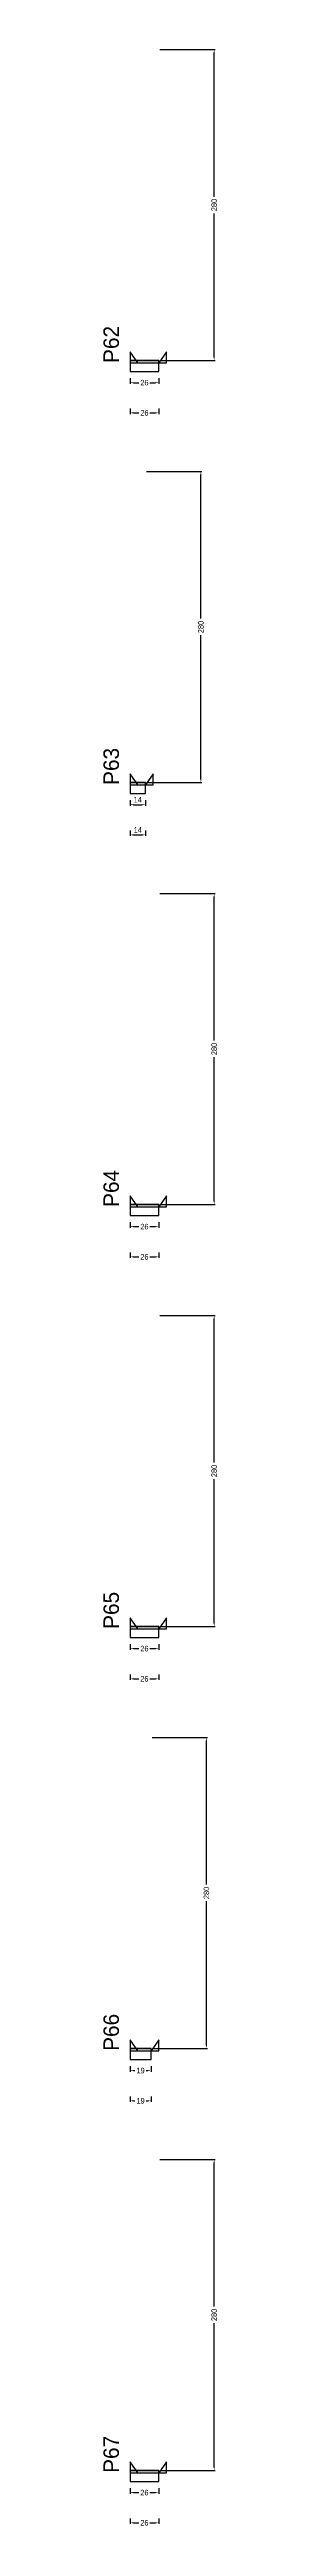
# Model space of a CAD drawing. Header units: centimetres. Extents: x -10500 to 4105, y -36866 to 295.
# Drawn here: x 3976 to 4079, y -25128 to -22898 of the extents above; entities that cross this region are included whole.
import ezdxf

# ---------------------------------------------------------------- set-up
doc = ezdxf.new("R2010")
doc.units = ezdxf.units.CM
for name, color, linetype in [('NOMENCLATURA', 7, 'Continuous'), ('SARR_2.2x10', 60, 'Continuous'), ('SARR_2.2x7', 40, 'Continuous')]:
    doc.layers.add(name, color=color, linetype=linetype)
doc.dimstyles.new('PAINEL-NOVA', dxfattribs={"dimtxt": 5, "dimasz": 3, "dimexe": 1, "dimexo": 1, "dimgap": 1, "dimtad": 1, "dimcen": 2.5, "dimazin": 3, "dimtfac": 1, "dimtmove": 0, "dimatfit": 3})

# ---------------------------------------------------------------- blocks, each defined once
blk = doc.blocks.new('_CLOSEDFILLED')
at = {"color": 0, "linetype": 'BYBLOCK'}
blk.add_solid([(-1, 0.16), (0, 0), (-1, -0.16)], dxfattribs=at)
blk = doc.blocks.new('*D1607')
for p, q in [((4000, -23193.8), (4000, -23198.8)), ((4026, -23193.8), (4026, -23198.8)), ((4003, -23197.8), (4008, -23197.8)), ((4018, -23197.8), (4023, -23197.8))]:
    blk.add_line(p, q)
at = {"layer": 'Defpoints'}
for p in [(4000, -23192.8), (4026, -23192.8), (4000, -23197.8)]:
    blk.add_point(p, dxfattribs=at)
at = {"layer": 'SARR_2.2x10', "xscale": 3, "yscale": 3, "rotation": 180}
blk.add_blockref('_CLOSEDFILLED', (4000, -23197.8), dxfattribs=at)
at = {"layer": 'SARR_2.2x10', "xscale": 3, "yscale": 3}
blk.add_blockref('_CLOSEDFILLED', (4026, -23197.8), dxfattribs=at)
at = {"layer": 'SARR_2.2x10', "insert": (4013, -23197.8), "char_height": 5, "attachment_point": 5}
blk.add_mtext('26', dxfattribs=at)
blk = doc.blocks.new('*D1608')
for p, q in [((4027, -22897.8), (4077, -22897.8)), ((4076, -23030.3), (4076, -22900.8)), ((4076, -23174.8), (4076, -23045.3)), ((4027, -23177.8), (4077, -23177.8))]:
    blk.add_line(p, q)
at = {"layer": 'Defpoints'}
for p in [(4026, -22897.8), (4026, -23177.8), (4076, -23177.8)]:
    blk.add_point(p, dxfattribs=at)
at = {"layer": 'SARR_2.2x10', "xscale": 3, "yscale": 3}
for p, rotation in [((4076, -22897.8), 90), ((4076, -23177.8), 270)]:
    blk.add_blockref('_CLOSEDFILLED', p, dxfattribs=dict(at, rotation=rotation))
at = {"layer": 'SARR_2.2x10', "insert": (4076, -23037.8), "char_height": 5, "attachment_point": 5, "rotation": 90}
blk.add_mtext('280', dxfattribs=at)
blk = doc.blocks.new('*D1609')
for p, q in [((4027, -22897.8), (4077, -22897.8)), ((4076, -23030.3), (4076, -22900.8)), ((4076, -23174.8), (4076, -23045.3)), ((4027, -23177.8), (4077, -23177.8))]:
    blk.add_line(p, q)
at = {"layer": 'Defpoints'}
for p in [(4026, -22897.8), (4026, -23177.8), (4076, -23177.8)]:
    blk.add_point(p, dxfattribs=at)
at = {"layer": 'SARR_2.2x10', "xscale": 3, "yscale": 3}
for p, rotation in [((4076, -22897.8), 90), ((4076, -23177.8), 270)]:
    blk.add_blockref('_CLOSEDFILLED', p, dxfattribs=dict(at, rotation=rotation))
at = {"layer": 'SARR_2.2x10', "insert": (4076, -23037.8), "char_height": 5, "attachment_point": 5, "rotation": 90}
blk.add_mtext('280', dxfattribs=at)
blk = doc.blocks.new('*D1610')
for p, q in [((4027, -22897.8), (4077, -22897.8)), ((4076, -23030.3), (4076, -22900.8)), ((4076, -23174.8), (4076, -23045.3)), ((4027, -23177.8), (4077, -23177.8))]:
    blk.add_line(p, q)
at = {"layer": 'Defpoints'}
for p in [(4026, -22897.8), (4026, -23177.8), (4076, -23177.8)]:
    blk.add_point(p, dxfattribs=at)
at = {"layer": 'SARR_2.2x10', "xscale": 3, "yscale": 3}
for p, rotation in [((4076, -22897.8), 90), ((4076, -23177.8), 270)]:
    blk.add_blockref('_CLOSEDFILLED', p, dxfattribs=dict(at, rotation=rotation))
at = {"layer": 'SARR_2.2x10', "insert": (4076, -23037.8), "char_height": 5, "attachment_point": 5, "rotation": 90}
blk.add_mtext('280', dxfattribs=at)
blk = doc.blocks.new('*D1611')
for p, q in [((4027, -22897.8), (4077, -22897.8)), ((4076, -23030.3), (4076, -22900.8)), ((4076, -23174.8), (4076, -23045.3)), ((4027, -23177.8), (4077, -23177.8))]:
    blk.add_line(p, q)
at = {"layer": 'Defpoints'}
for p in [(4026, -22897.8), (4026, -23177.8), (4076, -23177.8)]:
    blk.add_point(p, dxfattribs=at)
at = {"layer": 'SARR_2.2x10', "xscale": 3, "yscale": 3}
for p, rotation in [((4076, -22897.8), 90), ((4076, -23177.8), 270)]:
    blk.add_blockref('_CLOSEDFILLED', p, dxfattribs=dict(at, rotation=rotation))
at = {"layer": 'SARR_2.2x10', "insert": (4076, -23037.8), "char_height": 5, "attachment_point": 5, "rotation": 90}
blk.add_mtext('280', dxfattribs=at)
blk = doc.blocks.new('*D1612')
for p, q in [((4000, -23221), (4000, -23226)), ((4003, -23225), (4008, -23225)), ((4018, -23225), (4023, -23225)), ((4026, -23221), (4026, -23226))]:
    blk.add_line(p, q)
at = {"layer": 'Defpoints'}
for p in [(4000, -23220), (4000, -23225), (4026, -23220)]:
    blk.add_point(p, dxfattribs=at)
at = {"layer": 'SARR_2.2x10', "xscale": 3, "yscale": 3, "rotation": 180}
blk.add_blockref('_CLOSEDFILLED', (4000, -23225), dxfattribs=at)
at = {"layer": 'SARR_2.2x10', "xscale": 3, "yscale": 3}
blk.add_blockref('_CLOSEDFILLED', (4026, -23225), dxfattribs=at)
at = {"layer": 'SARR_2.2x10', "insert": (4013, -23225), "char_height": 5, "attachment_point": 5}
blk.add_mtext('26', dxfattribs=at)
blk = doc.blocks.new('GRA-E')
at = {"layer": 'SARR_2.2x7'}
blk.add_lwpolyline([(0, 0), (7, 0), (0, 10)], close=True, dxfattribs=at)
blk = doc.blocks.new('GRA-D')
at = {"layer": 'SARR_2.2x7'}
blk.add_lwpolyline([(0, 0), (7, 0), (7, 10)], close=True, dxfattribs=at)
blk = doc.blocks.new('*D1633')
for p, q in [((4000, -23573.8), (4000, -23578.8)), ((4014, -23573.8), (4014, -23578.8)), ((4003, -23577.8), (4011, -23577.8))]:
    blk.add_line(p, q)
at = {"layer": 'Defpoints'}
for p in [(4000, -23572.8), (4014, -23572.8), (4000, -23577.8)]:
    blk.add_point(p, dxfattribs=at)
at = {"layer": 'SARR_2.2x10', "xscale": 3, "yscale": 3, "rotation": 180}
blk.add_blockref('_CLOSEDFILLED', (4000, -23577.8), dxfattribs=at)
at = {"layer": 'SARR_2.2x10', "xscale": 3, "yscale": 3}
blk.add_blockref('_CLOSEDFILLED', (4014, -23577.8), dxfattribs=at)
at = {"layer": 'SARR_2.2x10', "insert": (4007, -23573.3), "char_height": 5, "attachment_point": 5}
blk.add_mtext('14', dxfattribs=at)
blk = doc.blocks.new('*D1634')
for p, q in [((4015, -23277.8), (4065, -23277.8)), ((4064, -23410.3), (4064, -23280.8)), ((4064, -23554.8), (4064, -23425.3)), ((4015, -23557.8), (4065, -23557.8))]:
    blk.add_line(p, q)
at = {"layer": 'Defpoints'}
for p in [(4014, -23277.8), (4014, -23557.8), (4064, -23557.8)]:
    blk.add_point(p, dxfattribs=at)
at = {"layer": 'SARR_2.2x10', "xscale": 3, "yscale": 3}
for p, rotation in [((4064, -23277.8), 90), ((4064, -23557.8), 270)]:
    blk.add_blockref('_CLOSEDFILLED', p, dxfattribs=dict(at, rotation=rotation))
at = {"layer": 'SARR_2.2x10', "insert": (4064, -23417.8), "char_height": 5, "attachment_point": 5, "rotation": 90}
blk.add_mtext('280', dxfattribs=at)
blk = doc.blocks.new('*D1635')
for p, q in [((4015, -23277.8), (4065, -23277.8)), ((4064, -23410.3), (4064, -23280.8)), ((4064, -23554.8), (4064, -23425.3)), ((4015, -23557.8), (4065, -23557.8))]:
    blk.add_line(p, q)
at = {"layer": 'Defpoints'}
for p in [(4014, -23277.8), (4014, -23557.8), (4064, -23557.8)]:
    blk.add_point(p, dxfattribs=at)
at = {"layer": 'SARR_2.2x10', "xscale": 3, "yscale": 3}
for p, rotation in [((4064, -23277.8), 90), ((4064, -23557.8), 270)]:
    blk.add_blockref('_CLOSEDFILLED', p, dxfattribs=dict(at, rotation=rotation))
at = {"layer": 'SARR_2.2x10', "insert": (4064, -23417.8), "char_height": 5, "attachment_point": 5, "rotation": 90}
blk.add_mtext('280', dxfattribs=at)
blk = doc.blocks.new('*D1636')
for p, q in [((4015, -23277.8), (4065, -23277.8)), ((4064, -23410.3), (4064, -23280.8)), ((4064, -23554.8), (4064, -23425.3)), ((4015, -23557.8), (4065, -23557.8))]:
    blk.add_line(p, q)
at = {"layer": 'Defpoints'}
for p in [(4014, -23277.8), (4014, -23557.8), (4064, -23557.8)]:
    blk.add_point(p, dxfattribs=at)
at = {"layer": 'SARR_2.2x10', "xscale": 3, "yscale": 3}
for p, rotation in [((4064, -23277.8), 90), ((4064, -23557.8), 270)]:
    blk.add_blockref('_CLOSEDFILLED', p, dxfattribs=dict(at, rotation=rotation))
at = {"layer": 'SARR_2.2x10', "insert": (4064, -23417.8), "char_height": 5, "attachment_point": 5, "rotation": 90}
blk.add_mtext('280', dxfattribs=at)
blk = doc.blocks.new('*D1637')
for p, q in [((4015, -23277.8), (4065, -23277.8)), ((4064, -23410.3), (4064, -23280.8)), ((4064, -23554.8), (4064, -23425.3)), ((4015, -23557.8), (4065, -23557.8))]:
    blk.add_line(p, q)
at = {"layer": 'Defpoints'}
for p in [(4014, -23277.8), (4014, -23557.8), (4064, -23557.8)]:
    blk.add_point(p, dxfattribs=at)
at = {"layer": 'SARR_2.2x10', "xscale": 3, "yscale": 3}
for p, rotation in [((4064, -23277.8), 90), ((4064, -23557.8), 270)]:
    blk.add_blockref('_CLOSEDFILLED', p, dxfattribs=dict(at, rotation=rotation))
at = {"layer": 'SARR_2.2x10', "insert": (4064, -23417.8), "char_height": 5, "attachment_point": 5, "rotation": 90}
blk.add_mtext('280', dxfattribs=at)
blk = doc.blocks.new('*D1638')
for p, q in [((4000, -23601), (4000, -23606)), ((4003, -23605), (4011, -23605)), ((4014, -23601), (4014, -23606))]:
    blk.add_line(p, q)
at = {"layer": 'Defpoints'}
for p in [(4000, -23600), (4000, -23605), (4014, -23600)]:
    blk.add_point(p, dxfattribs=at)
at = {"layer": 'SARR_2.2x10', "xscale": 3, "yscale": 3, "rotation": 180}
blk.add_blockref('_CLOSEDFILLED', (4000, -23605), dxfattribs=at)
at = {"layer": 'SARR_2.2x10', "xscale": 3, "yscale": 3}
blk.add_blockref('_CLOSEDFILLED', (4014, -23605), dxfattribs=at)
at = {"layer": 'SARR_2.2x10', "insert": (4007, -23600.5), "char_height": 5, "attachment_point": 5}
blk.add_mtext('14', dxfattribs=at)
blk = doc.blocks.new('*D1659')
for p, q in [((4000, -23953.8), (4000, -23958.8)), ((4026, -23953.8), (4026, -23958.8)), ((4003, -23957.8), (4008, -23957.8)), ((4018, -23957.8), (4023, -23957.8))]:
    blk.add_line(p, q)
at = {"layer": 'Defpoints'}
for p in [(4000, -23952.8), (4026, -23952.8), (4000, -23957.8)]:
    blk.add_point(p, dxfattribs=at)
at = {"layer": 'SARR_2.2x10', "xscale": 3, "yscale": 3, "rotation": 180}
blk.add_blockref('_CLOSEDFILLED', (4000, -23957.8), dxfattribs=at)
at = {"layer": 'SARR_2.2x10', "xscale": 3, "yscale": 3}
blk.add_blockref('_CLOSEDFILLED', (4026, -23957.8), dxfattribs=at)
at = {"layer": 'SARR_2.2x10', "insert": (4013, -23957.8), "char_height": 5, "attachment_point": 5}
blk.add_mtext('26', dxfattribs=at)
blk = doc.blocks.new('*D1660')
for p, q in [((4027, -23657.8), (4077, -23657.8)), ((4076, -23790.3), (4076, -23660.8)), ((4076, -23934.8), (4076, -23805.3)), ((4027, -23937.8), (4077, -23937.8))]:
    blk.add_line(p, q)
at = {"layer": 'Defpoints'}
for p in [(4026, -23657.8), (4026, -23937.8), (4076, -23937.8)]:
    blk.add_point(p, dxfattribs=at)
at = {"layer": 'SARR_2.2x10', "xscale": 3, "yscale": 3}
for p, rotation in [((4076, -23657.8), 90), ((4076, -23937.8), 270)]:
    blk.add_blockref('_CLOSEDFILLED', p, dxfattribs=dict(at, rotation=rotation))
at = {"layer": 'SARR_2.2x10', "insert": (4076, -23797.8), "char_height": 5, "attachment_point": 5, "rotation": 90}
blk.add_mtext('280', dxfattribs=at)
blk = doc.blocks.new('*D1661')
for p, q in [((4027, -23657.8), (4077, -23657.8)), ((4076, -23790.3), (4076, -23660.8)), ((4076, -23934.8), (4076, -23805.3)), ((4027, -23937.8), (4077, -23937.8))]:
    blk.add_line(p, q)
at = {"layer": 'Defpoints'}
for p in [(4026, -23657.8), (4026, -23937.8), (4076, -23937.8)]:
    blk.add_point(p, dxfattribs=at)
at = {"layer": 'SARR_2.2x10', "xscale": 3, "yscale": 3}
for p, rotation in [((4076, -23657.8), 90), ((4076, -23937.8), 270)]:
    blk.add_blockref('_CLOSEDFILLED', p, dxfattribs=dict(at, rotation=rotation))
at = {"layer": 'SARR_2.2x10', "insert": (4076, -23797.8), "char_height": 5, "attachment_point": 5, "rotation": 90}
blk.add_mtext('280', dxfattribs=at)
blk = doc.blocks.new('*D1662')
for p, q in [((4027, -23657.8), (4077, -23657.8)), ((4076, -23790.3), (4076, -23660.8)), ((4076, -23934.8), (4076, -23805.3)), ((4027, -23937.8), (4077, -23937.8))]:
    blk.add_line(p, q)
at = {"layer": 'Defpoints'}
for p in [(4026, -23657.8), (4026, -23937.8), (4076, -23937.8)]:
    blk.add_point(p, dxfattribs=at)
at = {"layer": 'SARR_2.2x10', "xscale": 3, "yscale": 3}
for p, rotation in [((4076, -23657.8), 90), ((4076, -23937.8), 270)]:
    blk.add_blockref('_CLOSEDFILLED', p, dxfattribs=dict(at, rotation=rotation))
at = {"layer": 'SARR_2.2x10', "insert": (4076, -23797.8), "char_height": 5, "attachment_point": 5, "rotation": 90}
blk.add_mtext('280', dxfattribs=at)
blk = doc.blocks.new('*D1663')
for p, q in [((4027, -23657.8), (4077, -23657.8)), ((4076, -23790.3), (4076, -23660.8)), ((4076, -23934.8), (4076, -23805.3)), ((4027, -23937.8), (4077, -23937.8))]:
    blk.add_line(p, q)
at = {"layer": 'Defpoints'}
for p in [(4026, -23657.8), (4026, -23937.8), (4076, -23937.8)]:
    blk.add_point(p, dxfattribs=at)
at = {"layer": 'SARR_2.2x10', "xscale": 3, "yscale": 3}
for p, rotation in [((4076, -23657.8), 90), ((4076, -23937.8), 270)]:
    blk.add_blockref('_CLOSEDFILLED', p, dxfattribs=dict(at, rotation=rotation))
at = {"layer": 'SARR_2.2x10', "insert": (4076, -23797.8), "char_height": 5, "attachment_point": 5, "rotation": 90}
blk.add_mtext('280', dxfattribs=at)
blk = doc.blocks.new('*D1664')
for p, q in [((4000, -23981), (4000, -23986)), ((4003, -23985), (4008, -23985)), ((4018, -23985), (4023, -23985)), ((4026, -23981), (4026, -23986))]:
    blk.add_line(p, q)
at = {"layer": 'Defpoints'}
for p in [(4000, -23980), (4000, -23985), (4026, -23980)]:
    blk.add_point(p, dxfattribs=at)
at = {"layer": 'SARR_2.2x10', "xscale": 3, "yscale": 3, "rotation": 180}
blk.add_blockref('_CLOSEDFILLED', (4000, -23985), dxfattribs=at)
at = {"layer": 'SARR_2.2x10', "xscale": 3, "yscale": 3}
blk.add_blockref('_CLOSEDFILLED', (4026, -23985), dxfattribs=at)
at = {"layer": 'SARR_2.2x10', "insert": (4013, -23985), "char_height": 5, "attachment_point": 5}
blk.add_mtext('26', dxfattribs=at)
blk = doc.blocks.new('*D1685')
for p, q in [((4000, -24333.8), (4000, -24338.8)), ((4026, -24333.8), (4026, -24338.8)), ((4003, -24337.8), (4008, -24337.8)), ((4018, -24337.8), (4023, -24337.8))]:
    blk.add_line(p, q)
at = {"layer": 'Defpoints'}
for p in [(4000, -24332.8), (4026, -24332.8), (4000, -24337.8)]:
    blk.add_point(p, dxfattribs=at)
at = {"layer": 'SARR_2.2x10', "xscale": 3, "yscale": 3, "rotation": 180}
blk.add_blockref('_CLOSEDFILLED', (4000, -24337.8), dxfattribs=at)
at = {"layer": 'SARR_2.2x10', "xscale": 3, "yscale": 3}
blk.add_blockref('_CLOSEDFILLED', (4026, -24337.8), dxfattribs=at)
at = {"layer": 'SARR_2.2x10', "insert": (4013, -24337.8), "char_height": 5, "attachment_point": 5}
blk.add_mtext('26', dxfattribs=at)
blk = doc.blocks.new('*D1686')
for p, q in [((4027, -24037.8), (4077, -24037.8)), ((4076, -24170.3), (4076, -24040.8)), ((4076, -24314.8), (4076, -24185.3)), ((4027, -24317.8), (4077, -24317.8))]:
    blk.add_line(p, q)
at = {"layer": 'Defpoints'}
for p in [(4026, -24037.8), (4026, -24317.8), (4076, -24317.8)]:
    blk.add_point(p, dxfattribs=at)
at = {"layer": 'SARR_2.2x10', "xscale": 3, "yscale": 3}
for p, rotation in [((4076, -24037.8), 90), ((4076, -24317.8), 270)]:
    blk.add_blockref('_CLOSEDFILLED', p, dxfattribs=dict(at, rotation=rotation))
at = {"layer": 'SARR_2.2x10', "insert": (4076, -24177.8), "char_height": 5, "attachment_point": 5, "rotation": 90}
blk.add_mtext('280', dxfattribs=at)
blk = doc.blocks.new('*D1687')
for p, q in [((4027, -24037.8), (4077, -24037.8)), ((4076, -24170.3), (4076, -24040.8)), ((4076, -24314.8), (4076, -24185.3)), ((4027, -24317.8), (4077, -24317.8))]:
    blk.add_line(p, q)
at = {"layer": 'Defpoints'}
for p in [(4026, -24037.8), (4026, -24317.8), (4076, -24317.8)]:
    blk.add_point(p, dxfattribs=at)
at = {"layer": 'SARR_2.2x10', "xscale": 3, "yscale": 3}
for p, rotation in [((4076, -24037.8), 90), ((4076, -24317.8), 270)]:
    blk.add_blockref('_CLOSEDFILLED', p, dxfattribs=dict(at, rotation=rotation))
at = {"layer": 'SARR_2.2x10', "insert": (4076, -24177.8), "char_height": 5, "attachment_point": 5, "rotation": 90}
blk.add_mtext('280', dxfattribs=at)
blk = doc.blocks.new('*D1688')
for p, q in [((4027, -24037.8), (4077, -24037.8)), ((4076, -24170.3), (4076, -24040.8)), ((4076, -24314.8), (4076, -24185.3)), ((4027, -24317.8), (4077, -24317.8))]:
    blk.add_line(p, q)
at = {"layer": 'Defpoints'}
for p in [(4026, -24037.8), (4026, -24317.8), (4076, -24317.8)]:
    blk.add_point(p, dxfattribs=at)
at = {"layer": 'SARR_2.2x10', "xscale": 3, "yscale": 3}
for p, rotation in [((4076, -24037.8), 90), ((4076, -24317.8), 270)]:
    blk.add_blockref('_CLOSEDFILLED', p, dxfattribs=dict(at, rotation=rotation))
at = {"layer": 'SARR_2.2x10', "insert": (4076, -24177.8), "char_height": 5, "attachment_point": 5, "rotation": 90}
blk.add_mtext('280', dxfattribs=at)
blk = doc.blocks.new('*D1689')
for p, q in [((4027, -24037.8), (4077, -24037.8)), ((4076, -24170.3), (4076, -24040.8)), ((4076, -24314.8), (4076, -24185.3)), ((4027, -24317.8), (4077, -24317.8))]:
    blk.add_line(p, q)
at = {"layer": 'Defpoints'}
for p in [(4026, -24037.8), (4026, -24317.8), (4076, -24317.8)]:
    blk.add_point(p, dxfattribs=at)
at = {"layer": 'SARR_2.2x10', "xscale": 3, "yscale": 3}
for p, rotation in [((4076, -24037.8), 90), ((4076, -24317.8), 270)]:
    blk.add_blockref('_CLOSEDFILLED', p, dxfattribs=dict(at, rotation=rotation))
at = {"layer": 'SARR_2.2x10', "insert": (4076, -24177.8), "char_height": 5, "attachment_point": 5, "rotation": 90}
blk.add_mtext('280', dxfattribs=at)
blk = doc.blocks.new('*D1690')
for p, q in [((4000, -24361), (4000, -24366)), ((4003, -24365), (4008, -24365)), ((4018, -24365), (4023, -24365)), ((4026, -24361), (4026, -24366))]:
    blk.add_line(p, q)
at = {"layer": 'Defpoints'}
for p in [(4000, -24360), (4000, -24365), (4026, -24360)]:
    blk.add_point(p, dxfattribs=at)
at = {"layer": 'SARR_2.2x10', "xscale": 3, "yscale": 3, "rotation": 180}
blk.add_blockref('_CLOSEDFILLED', (4000, -24365), dxfattribs=at)
at = {"layer": 'SARR_2.2x10', "xscale": 3, "yscale": 3}
blk.add_blockref('_CLOSEDFILLED', (4026, -24365), dxfattribs=at)
at = {"layer": 'SARR_2.2x10', "insert": (4013, -24365), "char_height": 5, "attachment_point": 5}
blk.add_mtext('26', dxfattribs=at)
blk = doc.blocks.new('*D1711')
for p, q in [((4000, -24713.8), (4000, -24718.8)), ((4003, -24717.8), (4004.5, -24717.8)), ((4014.5, -24717.8), (4016, -24717.8)), ((4019, -24713.8), (4019, -24718.8))]:
    blk.add_line(p, q)
at = {"layer": 'Defpoints'}
for p in [(4000, -24712.8), (4019, -24712.8), (4000, -24717.8)]:
    blk.add_point(p, dxfattribs=at)
at = {"layer": 'SARR_2.2x10', "xscale": 3, "yscale": 3, "rotation": 180}
blk.add_blockref('_CLOSEDFILLED', (4000, -24717.8), dxfattribs=at)
at = {"layer": 'SARR_2.2x10', "xscale": 3, "yscale": 3}
blk.add_blockref('_CLOSEDFILLED', (4019, -24717.8), dxfattribs=at)
at = {"layer": 'SARR_2.2x10', "insert": (4009.5, -24717.8), "char_height": 5, "attachment_point": 5}
blk.add_mtext('19', dxfattribs=at)
blk = doc.blocks.new('*D1712')
for p, q in [((4020, -24417.8), (4070, -24417.8)), ((4069, -24550.3), (4069, -24420.8)), ((4069, -24694.8), (4069, -24565.3)), ((4020, -24697.8), (4070, -24697.8))]:
    blk.add_line(p, q)
at = {"layer": 'Defpoints'}
for p in [(4019, -24417.8), (4019, -24697.8), (4069, -24697.8)]:
    blk.add_point(p, dxfattribs=at)
at = {"layer": 'SARR_2.2x10', "xscale": 3, "yscale": 3}
for p, rotation in [((4069, -24417.8), 90), ((4069, -24697.8), 270)]:
    blk.add_blockref('_CLOSEDFILLED', p, dxfattribs=dict(at, rotation=rotation))
at = {"layer": 'SARR_2.2x10', "insert": (4069, -24557.8), "char_height": 5, "attachment_point": 5, "rotation": 90}
blk.add_mtext('280', dxfattribs=at)
blk = doc.blocks.new('*D1713')
for p, q in [((4020, -24417.8), (4070, -24417.8)), ((4069, -24550.3), (4069, -24420.8)), ((4069, -24694.8), (4069, -24565.3)), ((4020, -24697.8), (4070, -24697.8))]:
    blk.add_line(p, q)
at = {"layer": 'Defpoints'}
for p in [(4019, -24417.8), (4019, -24697.8), (4069, -24697.8)]:
    blk.add_point(p, dxfattribs=at)
at = {"layer": 'SARR_2.2x10', "xscale": 3, "yscale": 3}
for p, rotation in [((4069, -24417.8), 90), ((4069, -24697.8), 270)]:
    blk.add_blockref('_CLOSEDFILLED', p, dxfattribs=dict(at, rotation=rotation))
at = {"layer": 'SARR_2.2x10', "insert": (4069, -24557.8), "char_height": 5, "attachment_point": 5, "rotation": 90}
blk.add_mtext('280', dxfattribs=at)
blk = doc.blocks.new('*D1714')
for p, q in [((4020, -24417.8), (4070, -24417.8)), ((4069, -24550.3), (4069, -24420.8)), ((4069, -24694.8), (4069, -24565.3)), ((4020, -24697.8), (4070, -24697.8))]:
    blk.add_line(p, q)
at = {"layer": 'Defpoints'}
for p in [(4019, -24417.8), (4019, -24697.8), (4069, -24697.8)]:
    blk.add_point(p, dxfattribs=at)
at = {"layer": 'SARR_2.2x10', "xscale": 3, "yscale": 3}
for p, rotation in [((4069, -24417.8), 90), ((4069, -24697.8), 270)]:
    blk.add_blockref('_CLOSEDFILLED', p, dxfattribs=dict(at, rotation=rotation))
at = {"layer": 'SARR_2.2x10', "insert": (4069, -24557.8), "char_height": 5, "attachment_point": 5, "rotation": 90}
blk.add_mtext('280', dxfattribs=at)
blk = doc.blocks.new('*D1715')
for p, q in [((4020, -24417.8), (4070, -24417.8)), ((4069, -24550.3), (4069, -24420.8)), ((4069, -24694.8), (4069, -24565.3)), ((4020, -24697.8), (4070, -24697.8))]:
    blk.add_line(p, q)
at = {"layer": 'Defpoints'}
for p in [(4019, -24417.8), (4019, -24697.8), (4069, -24697.8)]:
    blk.add_point(p, dxfattribs=at)
at = {"layer": 'SARR_2.2x10', "xscale": 3, "yscale": 3}
for p, rotation in [((4069, -24417.8), 90), ((4069, -24697.8), 270)]:
    blk.add_blockref('_CLOSEDFILLED', p, dxfattribs=dict(at, rotation=rotation))
at = {"layer": 'SARR_2.2x10', "insert": (4069, -24557.8), "char_height": 5, "attachment_point": 5, "rotation": 90}
blk.add_mtext('280', dxfattribs=at)
blk = doc.blocks.new('*D1716')
for p, q in [((4000, -24741), (4000, -24746)), ((4003, -24745), (4004.5, -24745)), ((4014.5, -24745), (4016, -24745)), ((4019, -24741), (4019, -24746))]:
    blk.add_line(p, q)
at = {"layer": 'Defpoints'}
for p in [(4000, -24740), (4000, -24745), (4019, -24740)]:
    blk.add_point(p, dxfattribs=at)
at = {"layer": 'SARR_2.2x10', "xscale": 3, "yscale": 3, "rotation": 180}
blk.add_blockref('_CLOSEDFILLED', (4000, -24745), dxfattribs=at)
at = {"layer": 'SARR_2.2x10', "xscale": 3, "yscale": 3}
blk.add_blockref('_CLOSEDFILLED', (4019, -24745), dxfattribs=at)
at = {"layer": 'SARR_2.2x10', "insert": (4009.5, -24745), "char_height": 5, "attachment_point": 5}
blk.add_mtext('19', dxfattribs=at)
blk = doc.blocks.new('*D1737')
for p, q in [((4000, -25093.8), (4000, -25098.8)), ((4003, -25097.8), (4008, -25097.8)), ((4018, -25097.8), (4023, -25097.8)), ((4026, -25093.8), (4026, -25098.8))]:
    blk.add_line(p, q)
at = {"layer": 'Defpoints'}
for p in [(4000, -25092.8), (4026, -25092.8), (4000, -25097.8)]:
    blk.add_point(p, dxfattribs=at)
at = {"layer": 'SARR_2.2x10', "xscale": 3, "yscale": 3, "rotation": 180}
blk.add_blockref('_CLOSEDFILLED', (4000, -25097.8), dxfattribs=at)
at = {"layer": 'SARR_2.2x10', "xscale": 3, "yscale": 3}
blk.add_blockref('_CLOSEDFILLED', (4026, -25097.8), dxfattribs=at)
at = {"layer": 'SARR_2.2x10', "insert": (4013, -25097.8), "char_height": 5, "attachment_point": 5}
blk.add_mtext('26', dxfattribs=at)
blk = doc.blocks.new('*D1738')
for p, q in [((4027, -24797.8), (4077, -24797.8)), ((4076, -24930.3), (4076, -24800.8)), ((4076, -25074.8), (4076, -24945.3)), ((4027, -25077.8), (4077, -25077.8))]:
    blk.add_line(p, q)
at = {"layer": 'Defpoints'}
for p in [(4026, -24797.8), (4026, -25077.8), (4076, -25077.8)]:
    blk.add_point(p, dxfattribs=at)
at = {"layer": 'SARR_2.2x10', "xscale": 3, "yscale": 3}
for p, rotation in [((4076, -24797.8), 90), ((4076, -25077.8), 270)]:
    blk.add_blockref('_CLOSEDFILLED', p, dxfattribs=dict(at, rotation=rotation))
at = {"layer": 'SARR_2.2x10', "insert": (4076, -24937.8), "char_height": 5, "attachment_point": 5, "rotation": 90}
blk.add_mtext('280', dxfattribs=at)
blk = doc.blocks.new('*D1739')
for p, q in [((4027, -24797.8), (4077, -24797.8)), ((4076, -24930.3), (4076, -24800.8)), ((4076, -25074.8), (4076, -24945.3)), ((4027, -25077.8), (4077, -25077.8))]:
    blk.add_line(p, q)
at = {"layer": 'Defpoints'}
for p in [(4026, -24797.8), (4026, -25077.8), (4076, -25077.8)]:
    blk.add_point(p, dxfattribs=at)
at = {"layer": 'SARR_2.2x10', "xscale": 3, "yscale": 3}
for p, rotation in [((4076, -24797.8), 90), ((4076, -25077.8), 270)]:
    blk.add_blockref('_CLOSEDFILLED', p, dxfattribs=dict(at, rotation=rotation))
at = {"layer": 'SARR_2.2x10', "insert": (4076, -24937.8), "char_height": 5, "attachment_point": 5, "rotation": 90}
blk.add_mtext('280', dxfattribs=at)
blk = doc.blocks.new('*D1740')
for p, q in [((4027, -24797.8), (4077, -24797.8)), ((4076, -24930.3), (4076, -24800.8)), ((4076, -25074.8), (4076, -24945.3)), ((4027, -25077.8), (4077, -25077.8))]:
    blk.add_line(p, q)
at = {"layer": 'Defpoints'}
for p in [(4026, -24797.8), (4026, -25077.8), (4076, -25077.8)]:
    blk.add_point(p, dxfattribs=at)
at = {"layer": 'SARR_2.2x10', "xscale": 3, "yscale": 3}
for p, rotation in [((4076, -24797.8), 90), ((4076, -25077.8), 270)]:
    blk.add_blockref('_CLOSEDFILLED', p, dxfattribs=dict(at, rotation=rotation))
at = {"layer": 'SARR_2.2x10', "insert": (4076, -24937.8), "char_height": 5, "attachment_point": 5, "rotation": 90}
blk.add_mtext('280', dxfattribs=at)
blk = doc.blocks.new('*D1741')
for p, q in [((4027, -24797.8), (4077, -24797.8)), ((4076, -24930.3), (4076, -24800.8)), ((4076, -25074.8), (4076, -24945.3)), ((4027, -25077.8), (4077, -25077.8))]:
    blk.add_line(p, q)
at = {"layer": 'Defpoints'}
for p in [(4026, -24797.8), (4026, -25077.8), (4076, -25077.8)]:
    blk.add_point(p, dxfattribs=at)
at = {"layer": 'SARR_2.2x10', "xscale": 3, "yscale": 3}
for p, rotation in [((4076, -24797.8), 90), ((4076, -25077.8), 270)]:
    blk.add_blockref('_CLOSEDFILLED', p, dxfattribs=dict(at, rotation=rotation))
at = {"layer": 'SARR_2.2x10', "insert": (4076, -24937.8), "char_height": 5, "attachment_point": 5, "rotation": 90}
blk.add_mtext('280', dxfattribs=at)
blk = doc.blocks.new('*D1742')
for p, q in [((4000, -25121), (4000, -25126)), ((4003, -25125), (4008, -25125)), ((4018, -25125), (4023, -25125)), ((4026, -25121), (4026, -25126))]:
    blk.add_line(p, q)
at = {"layer": 'Defpoints'}
for p in [(4000, -25120), (4000, -25125), (4026, -25120)]:
    blk.add_point(p, dxfattribs=at)
at = {"layer": 'SARR_2.2x10', "xscale": 3, "yscale": 3, "rotation": 180}
blk.add_blockref('_CLOSEDFILLED', (4000, -25125), dxfattribs=at)
at = {"layer": 'SARR_2.2x10', "xscale": 3, "yscale": 3}
blk.add_blockref('_CLOSEDFILLED', (4026, -25125), dxfattribs=at)
at = {"layer": 'SARR_2.2x10', "insert": (4013, -25125), "char_height": 5, "attachment_point": 5}
blk.add_mtext('26', dxfattribs=at)

msp = doc.modelspace()

# ---------------------------------------------------------------- linework, layer by layer
at = {"layer": 'SARR_2.2x10'}
for p, q in [((4026, -23177.8), (4000, -23177.8)), ((4000, -23177.8), (4000, -23187.8)), ((4000, -23187.8), (4026, -23187.8)), ((4026, -23187.8), (4026, -23177.8)), ((4014, -23557.8), (4000, -23557.8)), ((4000, -23557.8), (4000, -23567.8)), ((4000, -23567.8), (4014, -23567.8)), ((4014, -23567.8), (4014, -23557.8)), ((4026, -23937.8), (4000, -23937.8)), ((4000, -23937.8), (4000, -23947.8)), ((4000, -23947.8), (4026, -23947.8)), ((4026, -23947.8), (4026, -23937.8)), ((4026, -24317.8), (4000, -24317.8)), ((4000, -24317.8), (4000, -24327.8)), ((4000, -24327.8), (4026, -24327.8)), ((4026, -24327.8), (4026, -24317.8)), ((4019, -24697.8), (4000, -24697.8)), ((4000, -24697.8), (4000, -24707.8)), ((4000, -24707.8), (4019, -24707.8)), ((4019, -24707.8), (4019, -24697.8)), ((4026, -25077.8), (4000, -25077.8)), ((4000, -25077.8), (4000, -25087.8)), ((4000, -25087.8), (4026, -25087.8)), ((4026, -25087.8), (4026, -25077.8))]:
    msp.add_line(p, q, dxfattribs=at)
at = {"layer": 'SARR_2.2x7'}
for p, q in [((4026, -23177.8), (4000, -23177.8)), ((4000, -23177.8), (4000, -23180)), ((4000, -23177.8), (4007, -23177.8)), ((4000, -23177.8), (4007, -23177.8)), ((4000, -23177.8), (4007, -23177.8)), ((4000, -23177.8), (4007, -23177.8)), ((4000, -23180), (4026, -23180)), ((4007, -23177.8), (4026, -23177.8)), ((4007, -23177.8), (4026, -23177.8)), ((4007, -23177.8), (4026, -23177.8)), ((4007, -23177.8), (4026, -23177.8)), ((4026, -23180), (4026, -23177.8)), ((4014, -23557.8), (4000, -23557.8)), ((4000, -23557.8), (4000, -23560)), ((4000, -23557.8), (4007, -23557.8)), ((4000, -23557.8), (4007, -23557.8)), ((4000, -23557.8), (4007, -23557.8)), ((4000, -23557.8), (4007, -23557.8)), ((4000, -23560), (4014, -23560)), ((4007, -23557.8), (4014, -23557.8)), ((4007, -23557.8), (4014, -23557.8)), ((4007, -23557.8), (4014, -23557.8)), ((4007, -23557.8), (4014, -23557.8)), ((4014, -23560), (4014, -23557.8)), ((4026, -23937.8), (4000, -23937.8)), ((4000, -23937.8), (4000, -23940)), ((4000, -23937.8), (4007, -23937.8)), ((4000, -23937.8), (4007, -23937.8)), ((4000, -23937.8), (4007, -23937.8)), ((4000, -23937.8), (4007, -23937.8)), ((4000, -23940), (4026, -23940)), ((4007, -23937.8), (4026, -23937.8)), ((4007, -23937.8), (4026, -23937.8)), ((4007, -23937.8), (4026, -23937.8)), ((4007, -23937.8), (4026, -23937.8)), ((4026, -23940), (4026, -23937.8)), ((4026, -24317.8), (4000, -24317.8)), ((4000, -24317.8), (4000, -24320)), ((4000, -24317.8), (4007, -24317.8)), ((4000, -24317.8), (4007, -24317.8)), ((4000, -24317.8), (4007, -24317.8)), ((4000, -24317.8), (4007, -24317.8)), ((4000, -24320), (4026, -24320)), ((4007, -24317.8), (4026, -24317.8)), ((4007, -24317.8), (4026, -24317.8)), ((4007, -24317.8), (4026, -24317.8)), ((4007, -24317.8), (4026, -24317.8)), ((4026, -24320), (4026, -24317.8)), ((4019, -24697.8), (4000, -24697.8)), ((4000, -24697.8), (4000, -24700)), ((4000, -24697.8), (4007, -24697.8)), ((4000, -24697.8), (4007, -24697.8)), ((4000, -24697.8), (4007, -24697.8)), ((4000, -24697.8), (4007, -24697.8)), ((4000, -24700), (4019, -24700)), ((4007, -24697.8), (4019, -24697.8)), ((4007, -24697.8), (4019, -24697.8)), ((4007, -24697.8), (4019, -24697.8)), ((4007, -24697.8), (4019, -24697.8)), ((4019, -24700), (4019, -24697.8)), ((4026, -25077.8), (4000, -25077.8)), ((4000, -25077.8), (4000, -25080)), ((4000, -25077.8), (4007, -25077.8)), ((4000, -25077.8), (4007, -25077.8)), ((4000, -25077.8), (4007, -25077.8)), ((4000, -25077.8), (4007, -25077.8)), ((4000, -25080), (4026, -25080)), ((4007, -25077.8), (4026, -25077.8)), ((4007, -25077.8), (4026, -25077.8)), ((4007, -25077.8), (4026, -25077.8)), ((4007, -25077.8), (4026, -25077.8)), ((4026, -25080), (4026, -25077.8))]:
    msp.add_line(p, q, dxfattribs=at)

# ---------------------------------------------------------------- block references
for name, p in [('GRA-E', (4000, -23180)), ('GRA-D', (4026, -23180)), ('GRA-E', (4000, -23560)), ('GRA-D', (4014, -23560)), ('GRA-E', (4000, -23940)), ('GRA-D', (4026, -23940)), ('GRA-E', (4000, -24320)), ('GRA-D', (4026, -24320)), ('GRA-E', (4000, -24700)), ('GRA-D', (4019, -24700)), ('GRA-E', (4000, -25080)), ('GRA-D', (4026, -25080))]:
    msp.add_blockref(name, p, dxfattribs=at)

# ---------------------------------------------------------------- texts
at = {"layer": 'NOMENCLATURA'}
for s, p in [('P62', (3990, -23180)), ('P63', (3990, -23560)), ('P64', (3990, -23940)), ('P65', (3990, -24320)), ('P66', (3990, -24700)), ('P67', (3990, -25080))]:
    msp.add_text(s, height=14, rotation=90, dxfattribs=at).set_placement(p)

# ---------------------------------------------------------------- dimensions: what is measured, and where the dimension line sits
at = {"layer": 'SARR_2.2x10'}
for base, p1, p2, picture, middle in [((4076, -23177.8), (4026, -23177.8), (4026, -22897.8), '*D1608', (4076, -23037.8)), ((4076, -23177.8), (4026, -23177.8), (4026, -22897.8), '*D1609', (4076, -23037.8)), ((4076, -23177.8), (4026, -23177.8), (4026, -22897.8), '*D1610', (4076, -23037.8)), ((4076, -23177.8), (4026, -23177.8), (4026, -22897.8), '*D1611', (4076, -23037.8)), ((4064, -23557.8), (4014, -23557.8), (4014, -23277.8), '*D1634', (4064, -23417.8)), ((4064, -23557.8), (4014, -23557.8), (4014, -23277.8), '*D1635', (4064, -23417.8)), ((4064, -23557.8), (4014, -23557.8), (4014, -23277.8), '*D1636', (4064, -23417.8)), ((4064, -23557.8), (4014, -23557.8), (4014, -23277.8), '*D1637', (4064, -23417.8)), ((4076, -23937.8), (4026, -23937.8), (4026, -23657.8), '*D1660', (4076, -23797.8)), ((4076, -23937.8), (4026, -23937.8), (4026, -23657.8), '*D1661', (4076, -23797.8)), ((4076, -23937.8), (4026, -23937.8), (4026, -23657.8), '*D1662', (4076, -23797.8)), ((4076, -23937.8), (4026, -23937.8), (4026, -23657.8), '*D1663', (4076, -23797.8)), ((4076, -24317.8), (4026, -24317.8), (4026, -24037.8), '*D1686', (4076, -24177.8)), ((4076, -24317.8), (4026, -24317.8), (4026, -24037.8), '*D1687', (4076, -24177.8)), ((4076, -24317.8), (4026, -24317.8), (4026, -24037.8), '*D1688', (4076, -24177.8)), ((4076, -24317.8), (4026, -24317.8), (4026, -24037.8), '*D1689', (4076, -24177.8)), ((4069, -24697.8), (4019, -24697.8), (4019, -24417.8), '*D1712', (4069, -24557.8)), ((4069, -24697.8), (4019, -24697.8), (4019, -24417.8), '*D1713', (4069, -24557.8)), ((4069, -24697.8), (4019, -24697.8), (4019, -24417.8), '*D1714', (4069, -24557.8)), ((4069, -24697.8), (4019, -24697.8), (4019, -24417.8), '*D1715', (4069, -24557.8)), ((4076, -25077.8), (4026, -25077.8), (4026, -24797.8), '*D1738', (4076, -24937.8)), ((4076, -25077.8), (4026, -25077.8), (4026, -24797.8), '*D1739', (4076, -24937.8)), ((4076, -25077.8), (4026, -25077.8), (4026, -24797.8), '*D1740', (4076, -24937.8)), ((4076, -25077.8), (4026, -25077.8), (4026, -24797.8), '*D1741', (4076, -24937.8))]:
    dim = msp.add_linear_dim(base=base, p1=p1, p2=p2, angle=90, dimstyle='PAINEL-NOVA', dxfattribs=at)
    dim.commit()
    dim.dimension.update_dxf_attribs({"geometry": picture, "text_midpoint": middle})
for base, p1, p2, picture, middle in [((4000, -23197.8), (4000, -23192.8), (4026, -23192.8), '*D1607', (4013, -23197.8)), ((4000, -23225), (4000, -23220), (4026, -23220), '*D1612', (4013, -23225)), ((4000, -23577.8), (4000, -23572.8), (4014, -23572.8), '*D1633', (4007, -23573.3)), ((4000, -23605), (4000, -23600), (4014, -23600), '*D1638', (4007, -23600.5)), ((4000, -23957.8), (4000, -23952.8), (4026, -23952.8), '*D1659', (4013, -23957.8)), ((4000, -23985), (4000, -23980), (4026, -23980), '*D1664', (4013, -23985)), ((4000, -24337.8), (4000, -24332.8), (4026, -24332.8), '*D1685', (4013, -24337.8)), ((4000, -24365), (4000, -24360), (4026, -24360), '*D1690', (4013, -24365)), ((4000, -24717.8), (4000, -24712.8), (4019, -24712.8), '*D1711', (4009.5, -24717.8)), ((4000, -24745), (4000, -24740), (4019, -24740), '*D1716', (4009.5, -24745)), ((4000, -25097.8), (4000, -25092.8), (4026, -25092.8), '*D1737', (4013, -25097.8)), ((4000, -25125), (4000, -25120), (4026, -25120), '*D1742', (4013, -25125))]:
    dim = msp.add_linear_dim(base=base, p1=p1, p2=p2, dimstyle='PAINEL-NOVA', dxfattribs=at)
    dim.commit()
    dim.dimension.update_dxf_attribs({"geometry": picture, "text_midpoint": middle})

doc.saveas('drawing.dxf')
